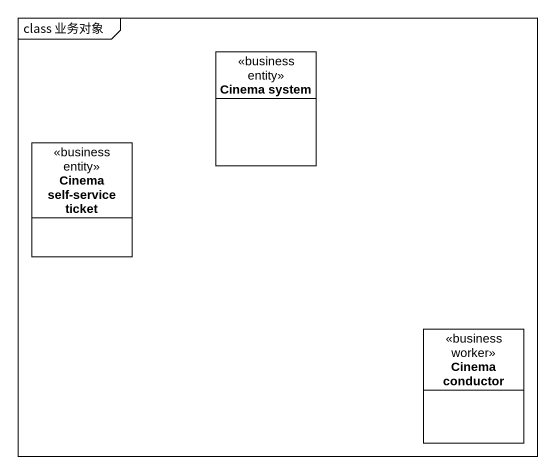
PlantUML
@startuml
mainframe class 业务对象
hide circle
hide empty members
class "Cinema system" as Cinema_system <<business entity>>
class "Cinema self-service ticket" as Cinema_self_service_ticket <<business entity>>
class "Cinema conductor" as Cinema_conductor <<business worker>>
@enduml
